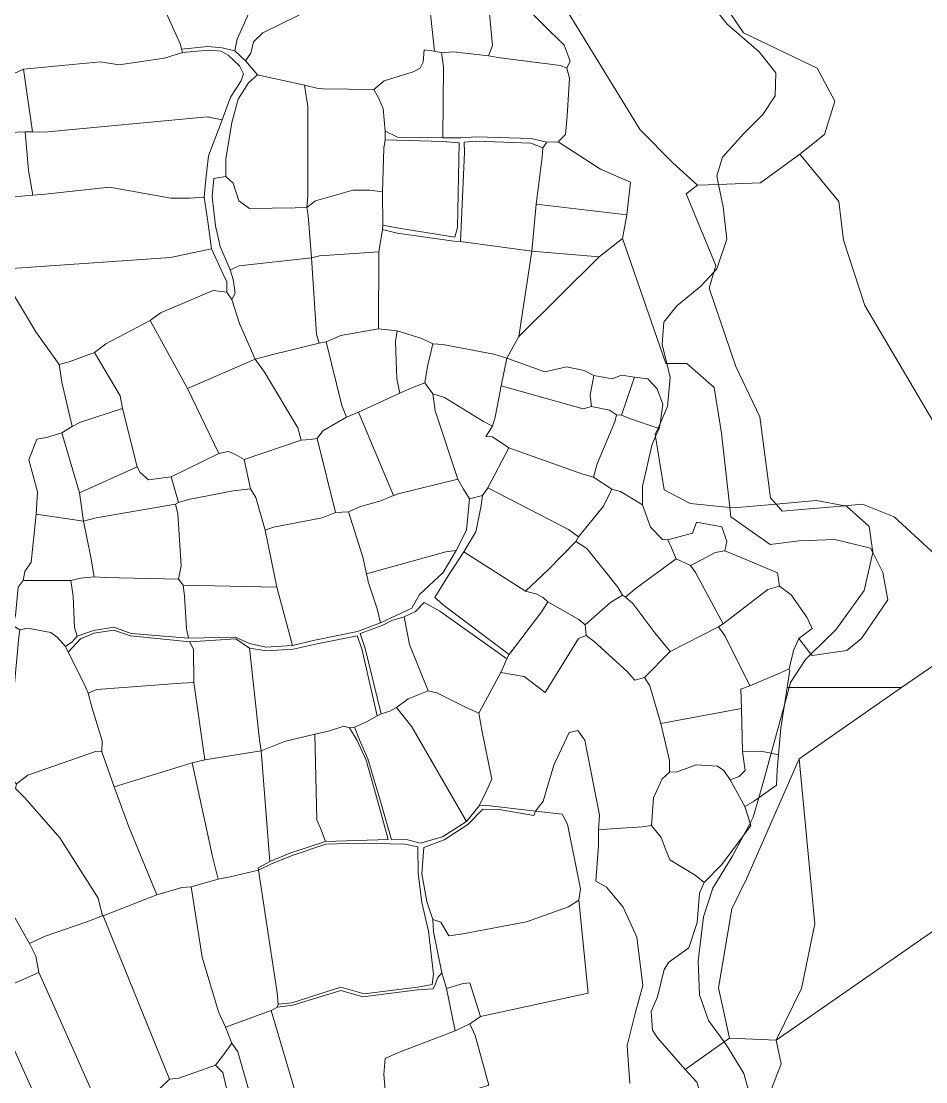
# Model space of a CAD drawing. Header units: metres. Extents: x 542555 to 550520, y 1840485 to 1846995.
# Drawn here: x 548197.5 to 548381.9, y 1843919.6 to 1844135.9 of the extents above; entities that cross this region are included whole.
import ezdxf

# ---------------------------------------------------------------- set-up
doc = ezdxf.new("R2010")
doc.units = ezdxf.units.M
doc.header["$MEASUREMENT"] = 0
doc.layers.add('Level 30', color=7, linetype='Continuous', lineweight=0)

msp = doc.modelspace()

# ---------------------------------------------------------------- linework, layer by layer
at = {"layer": 'Level 30', "color": 7, "linetype": 'Continuous', "lineweight": 0, "flags": 128}
for points in [[(548244.3, 1844129.39), (548243.24, 1844127.81), (548241.01, 1844129.85), (548241.5, 1844132.26), (548243.88, 1844137.52), (548244.94, 1844139.48), (548245.42, 1844140.04), (548247.51, 1844142.42), (548250.2, 1844145.32), (548252.81, 1844147.07), (548260.31, 1844150.19), (548263.28, 1844150.52), (548270.05, 1844151.97), (548270.94, 1844152.37), (548271.73, 1844149.46), (548273.24, 1844145.1), (548274.11, 1844143.18), (548271.43, 1844142.48), (548269.93, 1844142.38), (548257.41, 1844138.75), (548246.72, 1844133.55), (548244.86, 1844131.71), (548244.3, 1844129.39)], [(548308.9934, 1844137.6505), (548311.22, 1844137.19), (548314.28, 1844139.54), (548316, 1844142.79), (548318.15, 1844147.23), (548320.54, 1844150.46), (548322.93, 1844151.98), (548327.18, 1844150.66), (548331.55, 1844147.55), (548335.65, 1844142.59), (548341.45, 1844135.26), (548347.92, 1844129.63), (548351.36, 1844125.36), (548351.24, 1844120.68), (548348.73, 1844116.87), (548344.8, 1844112.98), (548340.5, 1844108.19), (548339.32, 1844104.34), (548339.6738, 1844102.6303), (548335.4, 1844102.46), (548330.36, 1844107), (548323.68, 1844113.76), (548308.9934, 1844137.6505)], [(548230.15, 1844130.2), (548230.38, 1844129.54), (548226.7, 1844128.38), (548217.42, 1844127.02), (548213.67, 1844127.62), (548197.94, 1844126.1), (548196.02, 1844125.21), (548194.25, 1844126.77), (548188.05, 1844132.01), (548189.48, 1844134.5), (548192.9, 1844140.01), (548196.57, 1844148.84), (548198.21, 1844150.62), (548203.38, 1844146.04), (548205.46, 1844144.55), (548206.92, 1844144.18), (548209.22, 1844144.2), (548214.05, 1844144.99), (548220.11, 1844145.93), (548223.14, 1844146.23), (548229.94, 1844131.12), (548230.15, 1844130.2)], [(548241.5, 1844132.26), (548241.01, 1844129.85), (548238.43, 1844130.46), (548235.54, 1844130.74), (548230.15, 1844130.2), (548229.94, 1844131.12), (548223.14, 1844146.23), (548223.86, 1844147.18), (548227.9, 1844148.12), (548237.71, 1844149.78), (548242.56, 1844141.7), (548244.94, 1844139.48), (548243.88, 1844137.52), (548241.5, 1844132.26)], [(548292.52, 1844139.36), (548292.9, 1844138.18), (548293.61, 1844130.94), (548292.78, 1844128.84), (548285.62, 1844129.66), (548283.16, 1844129.46), (548281.77, 1844129.78), (548281.03, 1844136.72), (548280.84, 1844138.33), (548281.62, 1844140.05), (548285.53, 1844140.2), (548290.48, 1844141.55), (548291.02, 1844140.19), (548292.52, 1844139.36)], [(548309.42, 1844127.77), (548308.74, 1844126.31), (548307.47, 1844126.88), (548295.13, 1844128.4), (548292.78, 1844128.84), (548293.61, 1844130.94), (548292.9, 1844138.18), (548292.52, 1844139.36), (548294.81, 1844139.85), (548295.84, 1844138.2), (548297.22, 1844139.34), (548299.6, 1844139.47), (548308.21, 1844131.01), (548309.42, 1844127.77)], [(548199.8, 1844113.33), (548198.31, 1844113.34), (548187.4, 1844112.83), (548186.91, 1844114.67), (548184.95, 1844122.45), (548185.99, 1844128.83), (548187.16, 1844132.5), (548188.05, 1844132.01), (548194.25, 1844126.77), (548196.02, 1844125.21), (548197.94, 1844126.1), (548199.8, 1844113.33)], [(548240.15, 1844120.38), (548238.45, 1844115.76), (548235.43, 1844116.39), (548202.19, 1844113.28), (548199.8, 1844113.33), (548197.94, 1844126.1), (548213.67, 1844127.62), (548217.42, 1844127.02), (548226.7, 1844128.38), (548230.38, 1844129.54), (548235.76, 1844129.97), (548238.28, 1844129.8), (548239.65, 1844128.97), (548242.02, 1844126.8), (548242.78, 1844125.14), (548242.34, 1844123.75), (548240.15, 1844120.38)], [(548243.24, 1844127.81), (548245.69, 1844124.93), (548243.83, 1844123.33), (548241.73, 1844119.98), (548240.43, 1844115.25), (548239.22, 1844107.76), (548239.18, 1844104.2), (548236.73, 1844103.79), (548236.44, 1844100.18), (548237.08, 1844094.17), (548238.05, 1844089.96), (548240.12, 1844085.22), (548240.69, 1844083.22), (548241.13, 1844080.42), (548240.44, 1844079.17), (548239.38, 1844080.67), (548239.39, 1844082.76), (548238.69, 1844084.32), (548236.26, 1844089.51), (548235.61, 1844094.6), (548234.77, 1844100.02), (548235.13, 1844103.68), (548235.64, 1844108.42), (548238.45, 1844115.76), (548240.15, 1844120.38), (548242.34, 1844123.75), (548242.78, 1844125.14), (548242.02, 1844126.8), (548239.65, 1844128.97), (548238.28, 1844129.8), (548235.76, 1844129.97), (548230.38, 1844129.54), (548230.15, 1844130.2), (548235.54, 1844130.74), (548238.43, 1844130.46), (548241.01, 1844129.85), (548243.24, 1844127.81)], [(548283.6, 1844126.62), (548283.45, 1844112.12), (548274.22, 1844112.26), (548271.71, 1844113.46), (548271.31, 1844118.09), (548270.36, 1844120.27), (548269.4, 1844121.95), (548271.52, 1844123.76), (548277.39, 1844125.6), (548278.82, 1844126.34), (548279.43, 1844127.52), (548279.66, 1844130.06), (548281.77, 1844129.78), (548283.16, 1844129.46), (548283.6, 1844126.62)], [(548308.78, 1844116.58), (548308.46, 1844112.79), (548306.94, 1844111.29), (548304.69, 1844111.26), (548301.49, 1844111.96), (548290.35, 1844112.34), (548287.15, 1844112.09), (548283.45, 1844112.12), (548283.6, 1844126.62), (548283.16, 1844129.46), (548285.62, 1844129.66), (548292.78, 1844128.84), (548295.13, 1844128.4), (548307.47, 1844126.88), (548308.74, 1844126.31), (548309.28, 1844124.29), (548308.78, 1844116.58)], [(548255.93, 1844100.32), (548255.72, 1844097.93), (548253.32, 1844097.86), (548244.06, 1844097.7), (548241.86, 1844099.3), (548240.7, 1844102.86), (548239.18, 1844104.2), (548239.22, 1844107.76), (548240.43, 1844115.25), (548241.73, 1844119.98), (548243.83, 1844123.33), (548245.69, 1844124.93), (548255.25, 1844122.85), (548255.95, 1844118.47), (548255.93, 1844100.32)], [(548269.4, 1844121.95), (548270.36, 1844120.27), (548271.31, 1844118.09), (548271.71, 1844113.46), (548271.7, 1844111.71), (548271.42, 1844110.01), (548271.15, 1844101.08), (548268.56, 1844101.47), (548265.1, 1844101.44), (548257.47, 1844099.3), (548255.72, 1844097.93), (548255.93, 1844100.32), (548255.95, 1844118.47), (548255.25, 1844122.85), (548258.06, 1844122.18), (548259.06, 1844122.11), (548269.4, 1844121.95)], [(548199.8, 1844113.33), (548202.19, 1844113.28), (548235.43, 1844116.39), (548238.45, 1844115.76), (548235.64, 1844108.42), (548235.13, 1844103.68), (548234.77, 1844100.02), (548231.82, 1844099.82), (548227.96, 1844099.83), (548215.5, 1844102.02), (548202.34, 1844100.61), (548199.88, 1844100.44), (548198.94, 1844105.44), (548198.31, 1844113.34), (548199.8, 1844113.33)], [(548199.88, 1844100.44), (548190.19, 1844099.62), (548187.4, 1844112.83), (548198.31, 1844113.34), (548198.94, 1844105.44), (548199.88, 1844100.44)], [(548304.69, 1844111.26), (548303.81, 1844110.08), (548301.4, 1844111.05), (548290.36, 1844111.44), (548287.81, 1844111.2), (548287.88, 1844109.12), (548287.04, 1844090.97), (548285.68, 1844091.07), (548274.16, 1844092.68), (548271.18, 1844093.39), (548271.24, 1844094.28), (548274.48, 1844093.69), (548285.88, 1844091.83), (548286.41, 1844093.8), (548286.76, 1844111.09), (548283.47, 1844111.39), (548271.7, 1844111.71), (548271.71, 1844113.46), (548274.22, 1844112.26), (548283.45, 1844112.12), (548287.15, 1844112.09), (548290.35, 1844112.34), (548301.49, 1844111.96), (548304.69, 1844111.26)], [(548271.7, 1844111.71), (548283.47, 1844111.39), (548286.76, 1844111.09), (548286.41, 1844093.8), (548285.88, 1844091.83), (548274.48, 1844093.69), (548271.24, 1844094.28), (548271.15, 1844101.08), (548271.42, 1844110.01), (548271.7, 1844111.71)], [(548303.7, 1844108.16), (548302.5, 1844098.62), (548301.6, 1844089.01), (548287.04, 1844090.97), (548287.88, 1844109.12), (548287.81, 1844111.2), (548290.36, 1844111.44), (548301.4, 1844111.05), (548303.81, 1844110.08), (548303.7, 1844108.16)], [(548315.63, 1844105.7), (548321.7, 1844103.08), (548320.99, 1844096.43), (548302.5, 1844098.62), (548303.7, 1844108.16), (548303.81, 1844110.08), (548304.69, 1844111.26), (548306.94, 1844111.29), (548315.63, 1844105.7)], [(548241.95, 1844086.02), (548240.12, 1844085.22), (548238.05, 1844089.96), (548237.08, 1844094.17), (548236.44, 1844100.18), (548236.73, 1844103.79), (548239.18, 1844104.2), (548240.7, 1844102.86), (548241.86, 1844099.3), (548244.06, 1844097.7), (548253.32, 1844097.86), (548255.72, 1844097.93), (548255.96, 1844096.31), (548256.66, 1844087.61), (548241.95, 1844086.02)], [(548227.9, 1844087.74), (548193.63, 1844085.36), (548190.84, 1844092.78), (548190.19, 1844099.62), (548199.88, 1844100.44), (548202.34, 1844100.61), (548215.5, 1844102.02), (548227.96, 1844099.83), (548231.82, 1844099.82), (548234.77, 1844100.02), (548235.61, 1844094.6), (548236.26, 1844089.51), (548227.9, 1844087.74)], [(548339.6738, 1844102.6303), (548340.63, 1844098.01), (548341.39, 1844091.43), (548339.33, 1844085.38), (548338.7296, 1844084.7396), (548339.12, 1844086.06), (548333.1, 1844100.7), (548335.4, 1844102.46), (548339.6738, 1844102.6303)], [(548271.15, 1844101.08), (548271.24, 1844094.28), (548271.18, 1844093.39), (548270.4, 1844088.84), (548258.28, 1844088.04), (548256.66, 1844087.61), (548255.96, 1844096.31), (548255.72, 1844097.93), (548257.47, 1844099.3), (548265.1, 1844101.44), (548268.56, 1844101.47), (548271.15, 1844101.08)], [(548302.5, 1844098.62), (548320.99, 1844096.43), (548320.07, 1844091.57), (548315.34, 1844087.84), (548301.6, 1844089.01), (548302.5, 1844098.62)], [(548287.04, 1844090.97), (548301.6, 1844089.01), (548298.95, 1844071.61), (548296.5, 1844067.18), (548293.87, 1844068.02), (548283.44, 1844069.98), (548281.38, 1844070.11), (548279.16, 1844071.18), (548274.12, 1844072.75), (548270.31, 1844073.17), (548270.4, 1844088.84), (548271.18, 1844093.39), (548274.16, 1844092.68), (548285.68, 1844091.07), (548287.04, 1844090.97)], [(548329.1125, 1844066.0819), (548329.81, 1844063.22), (548329.25, 1844057.35), (548327.737, 1844053.8602), (548328.34, 1844057.78), (548327.18, 1844060.94), (548325.22, 1844062.95), (548322.51, 1844063.31), (548319.9, 1844063.75), (548317.98, 1844062.96), (548314.22, 1844063.65), (548312.3, 1844064.69), (548308.7, 1844065.41), (548304.26, 1844064.43), (548296.5, 1844067.18), (548298.95, 1844071.61), (548315.34, 1844087.84), (548320.07, 1844091.57), (548328.95, 1844066.08), (548329.1125, 1844066.0819)], [(548239.39, 1844082.76), (548239.38, 1844080.67), (548236.61, 1844080.96), (548225.9, 1844076.4), (548223.79, 1844074.88), (548214.74, 1844070.08), (548212.42, 1844068.37), (548207.29, 1844066.46), (548205.2, 1844065.89), (548200.45, 1844072.58), (548194.61, 1844082.34), (548193.63, 1844085.36), (548227.9, 1844087.74), (548236.26, 1844089.51), (548238.69, 1844084.32), (548239.39, 1844082.76)], [(548301.6, 1844089.01), (548315.34, 1844087.84), (548298.95, 1844071.61), (548301.6, 1844089.01)], [(548248.82, 1844067.92), (548245.21, 1844066.96), (548242, 1844074.28), (548240.44, 1844079.17), (548241.13, 1844080.42), (548240.69, 1844083.22), (548240.12, 1844085.22), (548241.95, 1844086.02), (548256.66, 1844087.61), (548257.69, 1844072.06), (548258.21, 1844070.24), (548248.82, 1844067.92)], [(548270.4, 1844088.84), (548270.31, 1844073.17), (548262.68, 1844071.81), (548259.66, 1844070.54), (548258.21, 1844070.24), (548257.69, 1844072.06), (548256.66, 1844087.61), (548258.28, 1844088.04), (548270.4, 1844088.84)], [(548343.22, 1844065.46), (548348.12, 1844055.25), (548350.28, 1844038.68), (548351.4022, 1844037.4028), (548342.76, 1844036.64), (548341.9839, 1844036.717), (548340.3, 1844051.89), (548338.75, 1844061.18), (548333.2, 1844066.13), (548329.1125, 1844066.0819), (548328.16, 1844069.99), (548328.5, 1844074.5), (548331.16, 1844077.86), (548336.03, 1844081.86), (548338.7296, 1844084.7396), (548337.76, 1844081.46), (548343.22, 1844065.46)], [(548245.21, 1844066.96), (548231.36, 1844061.01), (548223.79, 1844074.88), (548225.9, 1844076.4), (548236.61, 1844080.96), (548239.38, 1844080.67), (548240.44, 1844079.17), (548242, 1844074.28), (548245.21, 1844066.96)], [(548237.8, 1844047.74), (548228.08, 1844043), (548223.43, 1844042.37), (548221.74, 1844043.88), (548221.1, 1844045.05), (548218.11, 1844056.95), (548217.63, 1844059.53), (548212.42, 1844068.37), (548214.74, 1844070.08), (548223.79, 1844074.88), (548231.36, 1844061.01), (548237.8, 1844047.74)], [(548274.68, 1844060.06), (548266.24, 1844056.17), (548263.82, 1844055.18), (548262.86, 1844057.52), (548259.66, 1844070.54), (548262.68, 1844071.81), (548270.31, 1844073.17), (548274.12, 1844072.75), (548273.79, 1844070.6), (548274.04, 1844062.97), (548274.68, 1844060.06)], [(548274.12, 1844072.75), (548279.16, 1844071.18), (548281.38, 1844070.11), (548280.35, 1844065.47), (548279.79, 1844062.14), (548277.14, 1844061.12), (548274.68, 1844060.06), (548274.04, 1844062.97), (548273.79, 1844070.6), (548274.12, 1844072.75)], [(548259.66, 1844070.54), (548262.86, 1844057.52), (548263.82, 1844055.18), (548258.97, 1844052.36), (548257.81, 1844050.81), (548256.38, 1844050.58), (548254.6, 1844050.48), (548253.88, 1844052.95), (548247.1, 1844064.32), (548245.21, 1844066.96), (548248.82, 1844067.92), (548258.21, 1844070.24), (548259.66, 1844070.54)], [(548281.38, 1844070.11), (548283.44, 1844069.98), (548293.87, 1844068.02), (548296.5, 1844067.18), (548295.32, 1844061.52), (548294.88, 1844059.01), (548294.11, 1844055.14), (548293.59, 1844053.32), (548291.72, 1844054.3), (548283.79, 1844059.14), (548281.42, 1844059.94), (548279.79, 1844062.14), (548280.35, 1844065.47), (548281.38, 1844070.11)], [(548212.42, 1844068.37), (548217.63, 1844059.53), (548218.11, 1844056.95), (548209.55, 1844054.1), (548207.9, 1844053.27), (548205.79, 1844062.28), (548205.2, 1844065.89), (548207.29, 1844066.46), (548212.42, 1844068.37)], [(548254.6, 1844050.48), (548242.93, 1844046.52), (548241.01, 1844047.61), (548239.67, 1844048.16), (548237.8, 1844047.74), (548231.36, 1844061.01), (548245.21, 1844066.96), (548247.1, 1844064.32), (548253.88, 1844052.95), (548254.6, 1844050.48)], [(548313.49, 1844059.65), (548313.79, 1844057.33), (548312.04, 1844056.87), (548295.32, 1844061.52), (548296.5, 1844067.18), (548304.26, 1844064.43), (548308.7, 1844065.41), (548312.3, 1844064.69), (548314.22, 1844063.65), (548313.49, 1844059.65)], [(548340.3, 1844051.89), (548341.9839, 1844036.717), (548333.89, 1844037.52), (548328.56, 1844040.31), (548326.8399, 1844051.1878), (548327.58, 1844052.84), (548327.737, 1844053.8602), (548329.25, 1844057.35), (548329.81, 1844063.22), (548329.1125, 1844066.0819), (548333.2, 1844066.13), (548338.75, 1844061.18), (548340.3, 1844051.89)], [(548314.22, 1844063.65), (548317.98, 1844062.96), (548319.9, 1844063.75), (548322.51, 1844063.31), (548321.95, 1844061.53), (548319.91, 1844055.54), (548318.83, 1844055.64), (548317.44, 1844056.55), (548313.79, 1844057.33), (548313.49, 1844059.65), (548314.22, 1844063.65)], [(548328.34, 1844057.78), (548327.737, 1844053.8602), (548327.3307, 1844052.9231), (548321.7, 1844054.8), (548319.91, 1844055.54), (548321.95, 1844061.53), (548322.51, 1844063.31), (548325.22, 1844062.95), (548327.18, 1844060.94), (548328.34, 1844057.78)], [(548274.37, 1844039.51), (548273.42, 1844039.17), (548266.24, 1844056.17), (548274.68, 1844060.06), (548277.14, 1844061.12), (548279.79, 1844062.14), (548281.42, 1844059.94), (548281.86, 1844056.44), (548286.54, 1844042.52), (548274.37, 1844039.51)], [(548313.79, 1844057.33), (548317.44, 1844056.55), (548318.83, 1844055.64), (548318.54, 1844054.2), (548314.89, 1844045.62), (548314.14, 1844042.94), (548311.98, 1844043.54), (548296.92, 1844048.9), (548293.56, 1844051.11), (548292.24, 1844051.23), (548293.59, 1844053.32), (548294.11, 1844055.14), (548294.88, 1844059.01), (548295.32, 1844061.52), (548312.04, 1844056.87), (548313.79, 1844057.33)], [(548296.92, 1844048.9), (548292.66, 1844040.73), (548291.57, 1844039.2), (548288.86, 1844038.49), (548287.64, 1844040.47), (548286.54, 1844042.52), (548281.86, 1844056.44), (548281.42, 1844059.94), (548283.79, 1844059.14), (548291.72, 1844054.3), (548293.59, 1844053.32), (548292.24, 1844051.23), (548293.56, 1844051.11), (548296.92, 1844048.9)], [(548221.1, 1844045.05), (548209.34, 1844039.74), (548205.8, 1844051.93), (548207.9, 1844053.27), (548209.55, 1844054.1), (548218.11, 1844056.95), (548221.1, 1844045.05)], [(548266.24, 1844056.17), (548273.42, 1844039.17), (548270.78, 1844038.1), (548266.49, 1844036.85), (548264.19, 1844035.86), (548261.57, 1844035.73), (548257.81, 1844050.81), (548258.97, 1844052.36), (548263.82, 1844055.18), (548266.24, 1844056.17)], [(548319.91, 1844055.54), (548321.7, 1844054.8), (548327.3307, 1844052.9231), (548326.77, 1844051.63), (548326.8399, 1844051.1878), (548326.16, 1844049.67), (548324.14, 1844041.1), (548324.13, 1844037.27), (548319.67, 1844040.02), (548317.92, 1844040.47), (548314.14, 1844042.94), (548314.89, 1844045.62), (548318.54, 1844054.2), (548318.83, 1844055.64), (548319.91, 1844055.54)], [(548327.3307, 1844052.9231), (548327.58, 1844052.84), (548326.8399, 1844051.1878), (548326.77, 1844051.63), (548327.3307, 1844052.9231)], [(548327.737, 1844053.8602), (548327.58, 1844052.84), (548327.3307, 1844052.9231), (548327.737, 1844053.8602)], [(548210.21, 1844033.97), (548200.51, 1844035.36), (548200.82, 1844039.91), (548199.03, 1844046.43), (548200.64, 1844050.7), (548202.67, 1844051.02), (548205.8, 1844051.93), (548209.34, 1844039.74), (548210.21, 1844033.97)], [(548257.81, 1844050.81), (548261.57, 1844035.73), (548258.87, 1844034.61), (548248.93, 1844032.71), (548247.2, 1844032.12), (548245.3, 1844038.76), (548244.26, 1844040.54), (548242.93, 1844046.52), (548254.6, 1844050.48), (548256.38, 1844050.58), (548257.81, 1844050.81)], [(548363.41, 1844030.2), (548370.65, 1844028.47), (548371.1244, 1844027.5361), (548369.39, 1844019.82), (548363.55, 1844011.81), (548358.5004, 1844006.8505), (548356.04, 1844010.01), (548358.73, 1844012.07), (548357.68, 1844014.37), (548354.48, 1844018.9), (548352.11, 1844020.7), (548351.66, 1844023.44), (548344.41, 1844026.5), (548340.93, 1844027.91), (548341.38, 1844029.83), (548340.31, 1844032.82), (548335.19, 1844033.77), (548334.33, 1844031.51), (548329.34, 1844030.11), (548328.26, 1844030.24), (548325.8, 1844032.74), (548324.13, 1844037.27), (548324.14, 1844041.1), (548326.16, 1844049.67), (548326.8399, 1844051.1878), (548328.56, 1844040.31), (548333.89, 1844037.52), (548341.9839, 1844036.717), (548342.19, 1844034.86), (548350.17, 1844029.21), (548356.09, 1844029.95), (548363.41, 1844030.2)], [(548231.62, 1844038.38), (548229.58, 1844037.74), (548228.08, 1844043), (548237.8, 1844047.74), (548239.67, 1844048.16), (548241.01, 1844047.61), (548242.93, 1844046.52), (548244.26, 1844040.54), (548240.69, 1844040.16), (548231.62, 1844038.38)], [(548314.14, 1844042.94), (548317.92, 1844040.47), (548316.2, 1844036.99), (548311.13, 1844030.73), (548309.07, 1844032.25), (548292.66, 1844040.73), (548296.92, 1844048.9), (548311.98, 1844043.54), (548314.14, 1844042.94)], [(548228.08, 1844043), (548229.58, 1844037.74), (548228.92, 1844037.39), (548212.8, 1844034.6), (548210.21, 1844033.97), (548209.34, 1844039.74), (548221.1, 1844045.05), (548221.74, 1844043.88), (548223.43, 1844042.37), (548228.08, 1844043)], [(548286.54, 1844042.52), (548287.64, 1844040.47), (548288.86, 1844038.49), (548288.26, 1844032.11), (548286.18, 1844027.99), (548284.07, 1844027.67), (548267.92, 1844023.22), (548267.11, 1844026.6), (548264.19, 1844035.86), (548266.49, 1844036.85), (548270.78, 1844038.1), (548273.42, 1844039.17), (548274.37, 1844039.51), (548286.54, 1844042.52)], [(548296.96, 1844006.79), (548296.48, 1844005.89), (548282.87, 1844015.61), (548279.64, 1844017.35), (548277.86, 1844015.51), (548275.58, 1844014.43), (548273.07, 1844013.67), (548271.08, 1844012.67), (548266.6, 1844011.02), (548267.62, 1844007.96), (548270.87, 1843994.64), (548270.05, 1843994.28), (548266.97, 1844007.88), (548265.98, 1844010.56), (548257.81, 1844008.94), (548252.91, 1844007.87), (548247.5, 1844007.53), (548244, 1844008.07), (548241.26, 1844009.95), (548231.84, 1844009.32), (548219.74, 1844010.53), (548216.29, 1844011.75), (548212.34, 1844011.08), (548209.59, 1844009.94), (548207.07, 1844007.22), (548206.49, 1844008.41), (548207.89, 1844009.36), (548208.91, 1844010.51), (548212.24, 1844011.68), (548216.38, 1844012.3), (548219.88, 1844011.01), (548231.59, 1844010.07), (548241.2, 1844010.32), (548244.04, 1844008.99), (548247.36, 1844008.28), (548252.77, 1844008.62), (548257.37, 1844009.67), (548266.07, 1844011.42), (548270.76, 1844013.18), (548277.12, 1844016.22), (548278.67, 1844018.97), (548283.53, 1844023.46), (548286.18, 1844027.99), (548288.26, 1844032.11), (548288.86, 1844038.49), (548291.57, 1844039.2), (548291.24, 1844037.17), (548290.17, 1844031.78), (548287.74, 1844027.7), (548284.57, 1844022.78), (548281.79, 1844018.37), (548283.85, 1844016.58), (548296.96, 1844006.79)], [(548249.63, 1844020.51), (548230.51, 1844020.92), (548229.53, 1844022.1), (548230.09, 1844024.84), (548229.41, 1844035.41), (548228.92, 1844037.39), (548229.58, 1844037.74), (548231.62, 1844038.38), (548240.69, 1844040.16), (548244.26, 1844040.54), (548245.3, 1844038.76), (548247.2, 1844032.12), (548249.63, 1844020.51)], [(548311.13, 1844030.73), (548310.55, 1844029.82), (548305.07, 1844024.17), (548300.28, 1844019.68), (548287.74, 1844027.7), (548290.17, 1844031.78), (548291.24, 1844037.17), (548291.57, 1844039.2), (548292.66, 1844040.73), (548309.07, 1844032.25), (548311.13, 1844030.73)], [(548322.64, 1844020.18), (548320.67, 1844018.43), (548320.07, 1844018.86), (548319.15, 1844020.49), (548312.84, 1844028.35), (548310.55, 1844029.82), (548311.13, 1844030.73), (548316.2, 1844036.99), (548317.92, 1844040.47), (548319.67, 1844040.02), (548324.13, 1844037.27), (548325.8, 1844032.74), (548328.26, 1844030.24), (548329.34, 1844030.11), (548330.11, 1844028.52), (548331.06, 1844026.29), (548322.64, 1844020.18)], [(548228.92, 1844037.39), (548229.41, 1844035.41), (548230.09, 1844024.84), (548229.53, 1844022.1), (548214.54, 1844022.45), (548212.37, 1844022.6), (548211.69, 1844026.63), (548210.21, 1844033.97), (548212.8, 1844034.6), (548228.92, 1844037.39)], [(548371.15, 1844027.65), (548371.1244, 1844027.5361), (548370.65, 1844028.47), (548363.41, 1844030.2), (548356.09, 1844029.95), (548350.17, 1844029.21), (548342.19, 1844034.86), (548341.9839, 1844036.717), (548342.76, 1844036.64), (548351.4022, 1844037.4028), (548352.67, 1844035.96), (548365.3935, 1844037.0976), (548365.77, 1844037.03), (548370.35, 1844032.89), (548371.15, 1844027.65)], [(548365.3935, 1844037.0976), (548352.67, 1844035.96), (548351.4022, 1844037.4028), (548359.64, 1844038.13), (548365.3935, 1844037.0976)], [(548387.82, 1844007.53), (548377, 1844000), (548354.0427, 1844000), (548354.32, 1844001.02), (548357.39, 1844005.76), (548358.5004, 1844006.8505), (548358.75, 1844006.53), (548365.83, 1844007.59), (548368.79, 1844010.02), (548374.19, 1844017.93), (548373.2, 1844023.45), (548371.1244, 1844027.5361), (548371.15, 1844027.65), (548370.35, 1844032.89), (548365.77, 1844037.03), (548365.3935, 1844037.0976), (548369, 1844037.42), (548375.46, 1844034.86), (548384.72, 1844026.34), (548387.82, 1844007.53)], [(548210.21, 1844033.97), (548211.69, 1844026.63), (548212.37, 1844022.6), (548209.64, 1844022.3), (548207.62, 1844021.88), (548203.41, 1844021.88), (548197.91, 1844021.84), (548198.19, 1844023.65), (548199.5, 1844025.56), (548200.51, 1844035.36), (548210.21, 1844033.97)], [(548267.92, 1844023.22), (548268.31, 1844021.38), (548270.03, 1844016.1), (548270.76, 1844013.18), (548266.07, 1844011.42), (548257.37, 1844009.67), (548252.77, 1844008.62), (548249.63, 1844020.51), (548247.2, 1844032.12), (548248.93, 1844032.71), (548258.87, 1844034.61), (548261.57, 1844035.73), (548264.19, 1844035.86), (548267.11, 1844026.6), (548267.92, 1844023.22)], [(548440.81, 1843986.14), (548434.24, 1843985.82), (548445.31, 1843960.8), (548438.92, 1843961.95), (548430.51, 1843961.71), (548428.24, 1843962.16), (548425.61, 1843962.93), (548424.67, 1843964.66), (548407.25, 1843965.66), (548400.88, 1843962.53), (548351.44, 1843928.08), (548356.59, 1843938.64), (548359.33, 1843951.86), (548356.12, 1843985.47), (548377, 1844000), (548387.82, 1844007.53), (548384.72, 1844026.34), (548392.4, 1844036.24), (548440.81, 1843986.14)], [(548341.38, 1844029.83), (548340.93, 1844027.91), (548338.99, 1844027.55), (548335.28, 1844025.56), (548333.94, 1844024.92), (548331.06, 1844026.29), (548330.11, 1844028.52), (548329.34, 1844030.11), (548334.33, 1844031.51), (548335.19, 1844033.77), (548340.31, 1844032.82), (548341.38, 1844029.83)], [(548310.55, 1844029.82), (548312.84, 1844028.35), (548319.15, 1844020.49), (548320.07, 1844018.86), (548317.71, 1844017.43), (548312.44, 1844012.82), (548311.2, 1844013.91), (548304.86, 1844017.47), (548303.88, 1844018.4), (548302.59, 1844019.07), (548300.28, 1844019.68), (548305.07, 1844024.17), (548310.55, 1844029.82)], [(548267.92, 1844023.22), (548284.07, 1844027.67), (548286.18, 1844027.99), (548283.53, 1844023.46), (548278.67, 1844018.97), (548277.12, 1844016.22), (548270.76, 1844013.18), (548270.03, 1844016.1), (548268.31, 1844021.38), (548267.92, 1844023.22)], [(548300.28, 1844019.68), (548302.59, 1844019.07), (548303.88, 1844018.4), (548304.86, 1844017.47), (548303.62, 1844015.54), (548296.96, 1844006.79), (548283.85, 1844016.58), (548281.79, 1844018.37), (548284.57, 1844022.78), (548287.74, 1844027.7), (548300.28, 1844019.68)], [(548340.61, 1844012.98), (548339.68, 1844012.43), (548329.82, 1844007.37), (548326.69, 1844011.17), (548322.21, 1844017.16), (548320.67, 1844018.43), (548322.64, 1844020.18), (548331.06, 1844026.29), (548333.94, 1844024.92), (548334.98, 1844023.45), (548340.61, 1844012.98)], [(548340.93, 1844027.91), (548344.41, 1844026.5), (548351.66, 1844023.44), (548352.11, 1844020.7), (548349.7, 1844019.99), (548340.61, 1844012.98), (548334.98, 1844023.45), (548333.94, 1844024.92), (548335.28, 1844025.56), (548338.99, 1844027.55), (548340.93, 1844027.91)], [(548374.19, 1844017.93), (548368.79, 1844010.02), (548365.83, 1844007.59), (548358.75, 1844006.53), (548358.5004, 1844006.8505), (548363.55, 1844011.81), (548369.39, 1844019.82), (548371.1244, 1844027.5361), (548373.2, 1844023.45), (548374.19, 1844017.93)], [(548207.62, 1844021.88), (548208.07, 1844018.68), (548208.36, 1844012.29), (548208.91, 1844010.51), (548207.89, 1844009.36), (548206.49, 1844008.41), (548204.79, 1844010.32), (548203.52, 1844011.23), (548198.76, 1844012.14), (548197.23, 1844011.8), (548195.76, 1844012.64), (548196.35, 1844014.69), (548196.86, 1844020.48), (548197.91, 1844021.84), (548203.41, 1844021.88), (548207.62, 1844021.88)], [(548230.51, 1844020.92), (548230.8, 1844018.67), (548231.2, 1844012.04), (548231.59, 1844010.07), (548219.88, 1844011.01), (548216.38, 1844012.3), (548212.24, 1844011.68), (548208.91, 1844010.51), (548208.36, 1844012.29), (548208.07, 1844018.68), (548207.62, 1844021.88), (548209.64, 1844022.3), (548212.37, 1844022.6), (548214.54, 1844022.45), (548229.53, 1844022.1), (548230.51, 1844020.92)], [(548249.63, 1844020.51), (548252.77, 1844008.62), (548247.36, 1844008.28), (548244.04, 1844008.99), (548241.2, 1844010.32), (548231.59, 1844010.07), (548231.2, 1844012.04), (548230.8, 1844018.67), (548230.51, 1844020.92), (548249.63, 1844020.51)], [(548358.73, 1844012.07), (548356.04, 1844010.01), (548354.97, 1844007.6), (548354.05, 1844003.82), (548352.28, 1844003), (548346.06, 1844000.34), (548341.05, 1844010.48), (548339.68, 1844012.43), (548340.61, 1844012.98), (548349.7, 1844019.99), (548352.11, 1844020.7), (548354.48, 1844018.9), (548357.68, 1844014.37), (548358.73, 1844012.07)], [(548329.82, 1844007.37), (548324.57, 1844002.08), (548322.63, 1844001.54), (548320.95, 1844003.38), (548314.28, 1844009.41), (548312.69, 1844010.63), (548312.44, 1844012.82), (548317.71, 1844017.43), (548320.07, 1844018.86), (548320.67, 1844018.43), (548322.21, 1844017.16), (548326.69, 1844011.17), (548329.82, 1844007.37)], [(548296.48, 1844005.89), (548295.3, 1844003.1), (548290.81, 1843994.76), (548288.07, 1843996), (548282.24, 1843998.97), (548280.45, 1843999.37), (548276.66, 1844008.81), (548275.58, 1844014.43), (548277.86, 1844015.51), (548279.64, 1844017.35), (548282.87, 1844015.61), (548296.48, 1844005.89)], [(548300.04, 1844002.27), (548295.3, 1844003.1), (548296.48, 1844005.89), (548296.96, 1844006.79), (548303.62, 1844015.54), (548304.86, 1844017.47), (548311.2, 1844013.91), (548312.44, 1844012.82), (548312.69, 1844010.63), (548311.14, 1844010), (548304.32, 1843999.02), (548300.04, 1844002.27)], [(548276.39, 1843997.74), (548274.03, 1843995.93), (548272.63, 1843995.2), (548270.87, 1843994.64), (548267.62, 1844007.96), (548266.6, 1844011.02), (548271.08, 1844012.67), (548273.07, 1844013.67), (548275.58, 1844014.43), (548276.66, 1844008.81), (548280.45, 1843999.37), (548276.39, 1843997.74)], [(548214, 1843989.12), (548213.94, 1843986.9), (548212.66, 1843986.96), (548198.84, 1843982.16), (548196.53, 1843980.37), (548194.5, 1843982.56), (548193.27, 1843983.66), (548195.55, 1843994.9), (548196.04, 1843999.98), (548197.03, 1844010.39), (548197.23, 1844011.8), (548198.76, 1844012.14), (548203.52, 1844011.23), (548204.79, 1844010.32), (548206.49, 1844008.41), (548207.07, 1844007.22), (548210.16, 1844001.02), (548211.12, 1843998.9), (548211.87, 1843996), (548214, 1843989.12)], [(548231.84, 1844009.32), (548232.6, 1844007.8), (548232.67, 1844001.03), (548230.08, 1844000.89), (548212.87, 1843999.61), (548211.12, 1843998.9), (548210.16, 1844001.02), (548207.07, 1844007.22), (548209.59, 1844009.94), (548212.34, 1844011.08), (548216.29, 1844011.75), (548219.74, 1844010.53), (548231.84, 1844009.32)], [(548344.21, 1843999.71), (548344.34, 1843995.75), (548327.9, 1843992.7), (548325.67, 1844000.34), (548324.57, 1844002.08), (548329.82, 1844007.37), (548339.68, 1844012.43), (548341.05, 1844010.48), (548346.06, 1844000.34), (548344.21, 1843999.71)], [(548246.39, 1843987.1), (548234.93, 1843985.29), (548232.67, 1844001.03), (548232.6, 1844007.8), (548231.84, 1844009.32), (548241.26, 1844009.95), (548244, 1844008.07), (548246.07, 1843989.36), (548246.39, 1843987.1)], [(548257.81, 1844008.94), (548265.98, 1844010.56), (548266.97, 1844007.88), (548270.05, 1843994.28), (548267.89, 1843993.01), (548265.47, 1843991.95), (548264.44, 1843991.83), (548263.26, 1843992.13), (548260.11, 1843991.1), (548257.38, 1843990.48), (548251.2, 1843989.04), (548246.39, 1843987.1), (548246.07, 1843989.36), (548244, 1844008.07), (548247.5, 1844007.53), (548252.91, 1844007.87), (548257.81, 1844008.94)], [(548327.9, 1843992.7), (548329.65, 1843985.15), (548329.69, 1843982.73), (548328.18, 1843981.42), (548326.42, 1843977.53), (548326.02, 1843971.87), (548324.16, 1843971.61), (548317.77, 1843971.23), (548315.22, 1843971.02), (548315.41, 1843974.02), (548312.41, 1843989.32), (548310.99, 1843991.27), (548309.23, 1843990.82), (548306.07, 1843984.19), (548303.88, 1843976.87), (548302.33, 1843974.8), (548294.9, 1843975.7), (548291.85, 1843976.02), (548290.86, 1843975.93), (548292.3, 1843978.85), (548293.45, 1843981.36), (548291.5, 1843990.99), (548290.81, 1843994.76), (548295.3, 1844003.1), (548300.04, 1844002.27), (548304.32, 1843999.02), (548311.14, 1844010), (548312.69, 1844010.63), (548314.28, 1844009.41), (548320.95, 1844003.38), (548322.63, 1844001.54), (548324.57, 1844002.08), (548325.67, 1844000.34), (548327.9, 1843992.7)], [(548356.04, 1844010.01), (548358.5004, 1844006.8505), (548357.39, 1844005.76), (548354.32, 1844001.02), (548354.0427, 1844000), (548353.63, 1844000), (548354.18, 1844003.53), (548354.05, 1844003.82), (548354.97, 1844007.6), (548356.04, 1844010.01)], [(548354.05, 1844003.82), (548354.18, 1844003.53), (548353.63, 1844000), (548353.0921, 1843996.504), (548350.4012, 1843986.6067), (548348.29, 1843987.07), (548344.58, 1843987), (548344.34, 1843995.75), (548344.21, 1843999.71), (548346.06, 1844000.34), (548352.28, 1844003), (548354.05, 1844003.82)], [(548232.67, 1844001.03), (548234.93, 1843985.29), (548232.34, 1843984.66), (548216.41, 1843979.76), (548213.94, 1843986.9), (548214, 1843989.12), (548211.87, 1843996), (548211.12, 1843998.9), (548212.87, 1843999.61), (548230.08, 1844000.89), (548232.67, 1844001.03)], [(548290.81, 1843994.76), (548291.5, 1843990.99), (548293.45, 1843981.36), (548292.3, 1843978.85), (548290.86, 1843975.93), (548288.25, 1843972.7), (548277.1, 1843992.04), (548274.03, 1843995.93), (548276.39, 1843997.74), (548280.45, 1843999.37), (548282.24, 1843998.97), (548288.07, 1843996), (548290.81, 1843994.76)], [(548354.0427, 1844000), (548377, 1844000), (548356.12, 1843985.47), (548345.43, 1843961.12), (548342.38, 1843954.88), (548339.69, 1843938.77), (548341.9, 1843928.53), (548340.7901, 1843927.7391), (548337.65, 1843932.11), (548335.81, 1843937.33), (548335.48, 1843944.25), (548336.63, 1843953.24), (548338.52, 1843959.08), (548342.44, 1843965.54), (548344.7474, 1843969.8337), (548346.27, 1843971.88), (548346.1107, 1843972.3704), (548346.75, 1843973.56), (548347.8837, 1843977.5609), (548351.5, 1843980.11), (548351.62, 1843983.24), (548351.89, 1843986.28), (548352.37, 1843991.81), (548353.0921, 1843996.504), (548354.0427, 1844000)], [(548353.63, 1844000), (548354.0427, 1844000), (548353.0921, 1843996.504), (548353.63, 1844000)], [(548274.03, 1843995.93), (548277.1, 1843992.04), (548288.25, 1843972.7), (548283.4, 1843969.6), (548278.8, 1843968.28), (548275.79, 1843969.11), (548272.99, 1843968.95), (548270.94, 1843976.1), (548268.15, 1843985.51), (548266.44, 1843989.36), (548265.47, 1843991.95), (548267.89, 1843993.01), (548270.05, 1843994.28), (548270.87, 1843994.64), (548272.63, 1843995.2), (548274.03, 1843995.93)], [(548353.0921, 1843996.504), (548352.37, 1843991.81), (548351.89, 1843986.28), (548350.4012, 1843986.6067), (548353.0921, 1843996.504)], [(548343.89, 1843981.89), (548342.06, 1843981.19), (548340.73, 1843983.1), (548339.44, 1843983.98), (548335.12, 1843984.28), (548331.21, 1843982.86), (548329.69, 1843982.73), (548329.65, 1843985.15), (548327.9, 1843992.7), (548344.34, 1843995.75), (548344.58, 1843987), (548345.09, 1843983.07), (548343.89, 1843981.89)], [(548302.33, 1843974.8), (548302.02, 1843973.95), (548294.91, 1843975.17), (548291.62, 1843975.19), (548288.53, 1843972.06), (548283.71, 1843968.94), (548279.56, 1843967.43), (548279.16, 1843962.05), (548280.21, 1843956.36), (548281.42, 1843952.75), (548281.57, 1843950.19), (548283.27, 1843941.85), (548282.45, 1843940.86), (548281.91, 1843939.47), (548281.49, 1843938.6), (548278.26, 1843938.41), (548267.13, 1843936.94), (548262.66, 1843938.25), (548252.84, 1843935.27), (548249.75, 1843934.84), (548249.85, 1843935.44), (548252.68, 1843935.75), (548262.68, 1843938.89), (548267.39, 1843937.54), (548278.28, 1843938.95), (548281.27, 1843939.48), (548281.55, 1843941.58), (548280.52, 1843950.36), (548279.16, 1843956.17), (548278.41, 1843962.1), (548278.34, 1843967.56), (548275.72, 1843968.07), (548272.69, 1843968.13), (548264, 1843968.25), (548259.63, 1843968.06), (548252.72, 1843965.75), (548248.49, 1843964.08), (548245.85, 1843962.77), (548245.82, 1843963.23), (548248.15, 1843964.56), (548252.44, 1843966.33), (548259.51, 1843968.64), (548272.32, 1843969.05), (548270.44, 1843975.78), (548267.85, 1843985.21), (548265.96, 1843989.25), (548264.44, 1843991.83), (548265.47, 1843991.95), (548266.44, 1843989.36), (548268.15, 1843985.51), (548270.94, 1843976.1), (548272.99, 1843968.95), (548275.79, 1843969.11), (548278.8, 1843968.28), (548283.4, 1843969.6), (548288.25, 1843972.7), (548290.86, 1843975.93), (548291.85, 1843976.02), (548294.9, 1843975.7), (548302.33, 1843974.8)], [(548267.85, 1843985.21), (548270.44, 1843975.78), (548272.32, 1843969.05), (548259.51, 1843968.64), (548258.67, 1843971.03), (548257.74, 1843973.02), (548257.38, 1843990.48), (548260.11, 1843991.1), (548263.26, 1843992.13), (548264.44, 1843991.83), (548265.96, 1843989.25), (548267.85, 1843985.21)], [(548257.38, 1843990.48), (548257.74, 1843973.02), (548258.67, 1843971.03), (548259.51, 1843968.64), (548252.44, 1843966.33), (548248.15, 1843964.56), (548246.39, 1843987.1), (548251.2, 1843989.04), (548257.38, 1843990.48)], [(548225.15, 1843957.75), (548214.17, 1843953.5), (548214.06, 1843953.46), (548213.19, 1843957.07), (548205.34, 1843969.34), (548198.3, 1843977.47), (548196.33, 1843979.46), (548196.53, 1843980.37), (548198.84, 1843982.16), (548212.66, 1843986.96), (548213.94, 1843986.9), (548216.41, 1843979.76), (548219.4, 1843971.59), (548225.15, 1843957.75)], [(548246.39, 1843987.1), (548248.15, 1843964.56), (548245.82, 1843963.23), (548245.85, 1843962.77), (548240.07, 1843961.42), (548237.62, 1843960.97), (548236.51, 1843965.59), (548232.34, 1843984.66), (548234.93, 1843985.29), (548246.39, 1843987.1)], [(548356.59, 1843938.64), (548351.44, 1843928.08), (548341.9, 1843928.53), (548339.69, 1843938.77), (548342.38, 1843954.88), (548345.43, 1843961.12), (548356.12, 1843985.47), (548359.33, 1843951.86), (548356.59, 1843938.64)], [(548344.58, 1843987), (548348.29, 1843987.07), (548350.4012, 1843986.6067), (548349.32, 1843982.63), (548347.8837, 1843977.5609), (548346.79, 1843976.79), (548345, 1843975.79), (548342.06, 1843981.19), (548343.89, 1843981.89), (548345.09, 1843983.07), (548344.58, 1843987)], [(548350.4012, 1843986.6067), (548351.89, 1843986.28), (548351.62, 1843983.24), (548351.5, 1843980.11), (548347.8837, 1843977.5609), (548349.32, 1843982.63), (548350.4012, 1843986.6067)], [(548237.62, 1843960.97), (548232.13, 1843959.35), (548230.22, 1843959.26), (548225.15, 1843957.75), (548219.4, 1843971.59), (548216.41, 1843979.76), (548232.34, 1843984.66), (548236.51, 1843965.59), (548237.62, 1843960.97)], [(548345, 1843975.79), (548346.1107, 1843972.3704), (548344.7474, 1843969.8337), (548340.34, 1843963.91), (548336.74, 1843960.28), (548334.87, 1843961.74), (548329.72, 1843964.88), (548328.76, 1843967.27), (548327.99, 1843969.44), (548326.02, 1843971.87), (548326.42, 1843977.53), (548328.18, 1843981.42), (548329.69, 1843982.73), (548331.21, 1843982.86), (548335.12, 1843984.28), (548339.44, 1843983.98), (548340.73, 1843983.1), (548342.06, 1843981.19), (548345, 1843975.79)], [(548196.33, 1843979.46), (548198.3, 1843977.47), (548205.34, 1843969.34), (548213.19, 1843957.07), (548214.06, 1843953.46), (548210.89, 1843952.26), (548202.39, 1843949.32), (548199.2, 1843947.82), (548193.3, 1843958.18), (548189.82, 1843961.68), (548190.71, 1843964.58), (548191.02, 1843971.67), (548190.76, 1843978.26), (548190.56, 1843981.96), (548193.41, 1843980.85), (548196.33, 1843979.46)], [(548346.79, 1843976.79), (548347.8837, 1843977.5609), (548346.75, 1843973.56), (548346.1107, 1843972.3704), (548345, 1843975.79), (548346.79, 1843976.79)], [(548311.54, 1843958.95), (548311.2, 1843956.63), (548309.06, 1843955.32), (548300.52, 1843952.21), (548287.55, 1843949.79), (548284.7, 1843949.36), (548283.06, 1843952.17), (548281.42, 1843952.75), (548280.21, 1843956.36), (548279.16, 1843962.05), (548279.56, 1843967.43), (548283.71, 1843968.94), (548288.53, 1843972.06), (548291.62, 1843975.19), (548294.91, 1843975.17), (548302.02, 1843973.95), (548302.33, 1843974.8), (548307.81, 1843974.2), (548308.88, 1843972.18), (548311.54, 1843958.95)], [(548346.27, 1843971.88), (548344.7474, 1843969.8337), (548346.1107, 1843972.3704), (548346.27, 1843971.88)], [(548280.52, 1843950.36), (548281.55, 1843941.58), (548281.27, 1843939.48), (548278.28, 1843938.95), (548267.39, 1843937.54), (548262.68, 1843938.89), (548252.68, 1843935.75), (548249.85, 1843935.44), (548249.65, 1843937.78), (548245.85, 1843962.77), (548248.49, 1843964.08), (548252.72, 1843965.75), (548259.63, 1843968.06), (548264, 1843968.25), (548272.69, 1843968.13), (548275.72, 1843968.07), (548278.34, 1843967.56), (548278.41, 1843962.1), (548279.16, 1843956.17), (548280.52, 1843950.36)], [(548336.74, 1843960.28), (548340.34, 1843963.91), (548344.7474, 1843969.8337), (548342.44, 1843965.54), (548338.52, 1843959.08), (548336.63, 1843953.24), (548335.48, 1843944.25), (548335.81, 1843937.33), (548337.65, 1843932.11), (548340.7901, 1843927.7391), (548332.89, 1843922.11), (548327.25, 1843928.56), (548326.19, 1843930.12), (548325.94, 1843933.98), (548327.23, 1843936.96), (548328.6, 1843942.53), (548329.56, 1843944.05), (548333.61, 1843946.93), (548335.34, 1843952.1), (548335.78, 1843958.12), (548336.74, 1843960.28)], [(548445.31, 1843960.8), (548467.43, 1843929.63), (548348.5, 1843891.78), (548348.71, 1843897.3), (548348.73, 1843900.85), (548349.68, 1843916.09), (548352.41, 1843923.27), (548351.44, 1843928.08), (548400.88, 1843962.53), (548407.25, 1843965.66), (548424.67, 1843964.66), (548425.61, 1843962.93), (548428.24, 1843962.16), (548430.51, 1843961.71), (548438.92, 1843961.95), (548445.31, 1843960.8)], [(548192.12, 1843937.98), (548190.44, 1843936.7), (548190.02, 1843939.09), (548185.28, 1843949.32), (548183.17, 1843952.41), (548186.58, 1843960.93), (548187.71, 1843962.67), (548189.82, 1843961.68), (548193.3, 1843958.18), (548199.2, 1843947.82), (548200.45, 1843945.27), (548201.07, 1843941.9), (548192.12, 1843937.98)], [(548245.85, 1843962.77), (548249.65, 1843937.78), (548249.85, 1843935.44), (548249.75, 1843934.84), (548248.42, 1843934.17), (548239.17, 1843930.76), (548237.74, 1843933.92), (548234.35, 1843945.04), (548232.13, 1843959.35), (548237.62, 1843960.97), (548240.07, 1843961.42), (548245.85, 1843962.77)], [(548239.17, 1843930.76), (548240.45, 1843927.51), (548238.56, 1843924.84), (548237.12, 1843923.04), (548229.59, 1843920.33), (548227.75, 1843920.15), (548214.17, 1843953.5), (548225.15, 1843957.75), (548230.22, 1843959.26), (548232.13, 1843959.35), (548234.35, 1843945.04), (548237.74, 1843933.92), (548239.17, 1843930.76)], [(548311.2, 1843956.63), (548313.11, 1843937.73), (548291.13, 1843932.97), (548288.96, 1843939.77), (548287.61, 1843939.68), (548284.21, 1843938.66), (548283.27, 1843941.85), (548281.57, 1843950.19), (548281.42, 1843952.75), (548283.06, 1843952.17), (548284.7, 1843949.36), (548287.55, 1843949.79), (548300.52, 1843952.21), (548309.06, 1843955.32), (548311.2, 1843956.63)], [(548214.17, 1843953.5), (548227.75, 1843920.15), (548224.06, 1843916.6), (548222.58, 1843914.7), (548214.44, 1843911.9), (548203.88, 1843935.71), (548201.07, 1843941.9), (548200.45, 1843945.27), (548199.2, 1843947.82), (548202.39, 1843949.32), (548210.89, 1843952.26), (548214.06, 1843953.46), (548214.17, 1843953.5)], [(548214.44, 1843911.9), (548208.34, 1843909.54), (548206.39, 1843909.15), (548204.09, 1843908.38), (548194.42, 1843929.83), (548192.89, 1843932.86), (548191.76, 1843934.77), (548190.44, 1843936.7), (548192.12, 1843937.98), (548201.07, 1843941.9), (548203.88, 1843935.71), (548214.44, 1843911.9)], [(548284.21, 1843938.66), (548285.95, 1843930), (548274.4, 1843925.57), (548271.71, 1843924.35), (548271.43, 1843921.13), (548271.68, 1843917.91), (548254.7, 1843913.04), (548248.42, 1843934.17), (548249.75, 1843934.84), (548252.84, 1843935.27), (548262.66, 1843938.25), (548267.13, 1843936.94), (548278.26, 1843938.41), (548281.49, 1843938.6), (548281.91, 1843939.47), (548282.45, 1843940.86), (548283.27, 1843941.85), (548284.21, 1843938.66)], [(548291.13, 1843932.97), (548288.93, 1843931.46), (548285.95, 1843930), (548284.21, 1843938.66), (548287.61, 1843939.68), (548288.96, 1843939.77), (548291.13, 1843932.97)], [(548256.7, 1843903.46), (548253.63, 1843902.18), (548250.23, 1843901.16), (548248.88, 1843901.2), (548248.4, 1843901.76), (548247.73, 1843904.54), (548241.66, 1843925.74), (548240.45, 1843927.51), (548239.17, 1843930.76), (548248.42, 1843934.17), (548254.7, 1843913.04), (548255.96, 1843908.75), (548256.7, 1843903.46)], [(548192.89, 1843932.86), (548194.42, 1843929.83), (548204.09, 1843908.38), (548201.64, 1843907.88), (548193.64, 1843904.3), (548192.13, 1843903.78), (548190.75, 1843904.02), (548190.26, 1843906.42), (548185.81, 1843915.65), (548181.38, 1843925.86), (548179.95, 1843927.5), (548179.69, 1843928.53), (548181.85, 1843929.1), (548192.89, 1843932.86)], [(548288.93, 1843931.46), (548290.02, 1843929.09), (548292.84, 1843918.96), (548274.62, 1843913.26), (548272.15, 1843915.7), (548271.68, 1843917.91), (548271.43, 1843921.13), (548271.71, 1843924.35), (548274.4, 1843925.57), (548285.95, 1843930), (548288.93, 1843931.46)], [(548246.1, 1843901.73), (548243.15, 1843901.18), (548242.73, 1843903.72), (548238.61, 1843921.53), (548237.12, 1843923.04), (548238.56, 1843924.84), (548240.45, 1843927.51), (548241.66, 1843925.74), (548247.73, 1843904.54), (548248.4, 1843901.76), (548246.1, 1843901.73)], [(548341.07, 1843904.31), (548340.8869, 1843901.6574), (548335.23, 1843919.54), (548332.89, 1843922.11), (548340.7901, 1843927.7391), (548341.63, 1843926.57), (548344.81, 1843921.32), (548346.08, 1843916.9), (548344.13, 1843910.76), (548341.07, 1843904.31)], [(548348.73, 1843900.85), (548348.71, 1843897.3), (548346.51, 1843897.78), (548343.1, 1843897.42), (548341, 1843901.3), (548340.8869, 1843901.6574), (548341.07, 1843904.31), (548344.13, 1843910.76), (548346.08, 1843916.9), (548344.81, 1843921.32), (548341.63, 1843926.57), (548340.7901, 1843927.7391), (548341.9, 1843928.53), (548351.44, 1843928.08), (548352.41, 1843923.27), (548349.68, 1843916.09), (548348.73, 1843900.85)], [(548244.99, 1843889.55), (548244.74, 1843888.79), (548241.23, 1843889.35), (548230.8, 1843885.47), (548229.56, 1843887.93), (548226.66, 1843897.1), (548225.97, 1843901.71), (548223.8, 1843908.73), (548222.92, 1843913.36), (548222.58, 1843914.7), (548224.06, 1843916.6), (548227.75, 1843920.15), (548229.59, 1843920.33), (548237.12, 1843923.04), (548238.61, 1843921.53), (548242.73, 1843903.72), (548243.15, 1843901.18), (548243.57, 1843897.28), (548244.99, 1843889.55)]]:
    msp.add_lwpolyline(points, close=True, dxfattribs=at)
for points in [[(548332.32, 1844151.96), (548344.73, 1844133.53), (548359.76, 1844126.33), (548363.35, 1844119.56), (548361.28, 1844112.76), (548356.27, 1844108.77), (548348.2, 1844102.97), (548339.6738, 1844102.6303), (548339.32, 1844104.34), (548340.5, 1844108.19), (548344.8, 1844112.98), (548348.73, 1844116.87), (548351.24, 1844120.68), (548351.36, 1844125.36), (548347.92, 1844129.63), (548341.45, 1844135.26), (548335.65, 1844142.59)], [(548387.2, 1844047.95), (548369.52, 1844077.89), (548365.18, 1844091.27), (548364.19, 1844099.11), (548356.27, 1844108.77), (548361.28, 1844112.76), (548363.35, 1844119.56), (548359.76, 1844126.33), (548344.73, 1844133.53), (548332.32, 1844151.96)], [(548281.03, 1844136.72), (548281.77, 1844129.78), (548279.66, 1844130.06), (548279.43, 1844127.52), (548278.82, 1844126.34), (548277.39, 1844125.6), (548271.52, 1844123.76), (548269.4, 1844121.95), (548259.06, 1844122.11), (548258.06, 1844122.18), (548255.25, 1844122.85), (548245.69, 1844124.93), (548243.24, 1844127.81), (548244.3, 1844129.39), (548244.86, 1844131.71), (548246.72, 1844133.55), (548257.41, 1844138.75)], [(548308.9934, 1844137.6505), (548323.68, 1844113.76), (548330.36, 1844107), (548335.4, 1844102.46), (548333.1, 1844100.7), (548339.12, 1844086.06), (548339.12, 1844086.06), (548338.7296, 1844084.7396), (548336.03, 1844081.86), (548331.16, 1844077.86), (548328.5, 1844074.5), (548328.16, 1844069.99), (548329.1125, 1844066.0819), (548328.95, 1844066.08), (548320.07, 1844091.57), (548320.99, 1844096.43), (548321.7, 1844103.08), (548315.63, 1844105.7), (548306.94, 1844111.29), (548308.46, 1844112.79), (548308.78, 1844116.58), (548309.28, 1844124.29), (548308.74, 1844126.31), (548309.42, 1844127.77), (548308.21, 1844131.01), (548299.6, 1844139.47)], [(548384.72, 1844026.34), (548375.46, 1844034.86), (548369, 1844037.42), (548365.3935, 1844037.0976), (548359.64, 1844038.13), (548351.4022, 1844037.4028), (548350.28, 1844038.68), (548348.12, 1844055.25), (548343.22, 1844065.46), (548337.76, 1844081.46), (548338.7296, 1844084.7396), (548339.33, 1844085.38), (548341.39, 1844091.43), (548340.63, 1844098.01), (548339.6738, 1844102.6303), (548348.2, 1844102.97), (548356.27, 1844108.77), (548364.19, 1844099.11), (548365.18, 1844091.27), (548369.52, 1844077.89), (548387.2, 1844047.95)], [(548194.61, 1844082.34), (548200.45, 1844072.58), (548205.2, 1844065.89), (548205.2, 1844065.89), (548205.79, 1844062.28), (548207.9, 1844053.27), (548205.8, 1844051.93), (548202.67, 1844051.02), (548200.64, 1844050.7), (548199.03, 1844046.43), (548200.82, 1844039.91), (548200.51, 1844035.36), (548199.5, 1844025.56), (548198.19, 1844023.65), (548197.91, 1844021.84), (548196.86, 1844020.48)], [(548292.84, 1843918.96), (548290.02, 1843929.09), (548288.93, 1843931.46), (548291.13, 1843932.97), (548313.11, 1843937.73), (548311.2, 1843956.63), (548311.54, 1843958.95), (548308.88, 1843972.18), (548307.81, 1843974.2), (548302.33, 1843974.8), (548303.88, 1843976.87), (548306.07, 1843984.19), (548309.23, 1843990.82), (548310.99, 1843991.27), (548312.41, 1843989.32), (548315.41, 1843974.02), (548315.22, 1843971.02), (548315.16, 1843967.82), (548314.67, 1843960.56), (548316.81, 1843959.28), (548320.22, 1843955.21), (548323, 1843949.12), (548324.25, 1843939.26), (548322.74, 1843933.83), (548321.06, 1843927.01), (548321.61, 1843919.28)], [(548321.61, 1843919.28), (548321.06, 1843927.01), (548322.74, 1843933.83), (548324.25, 1843939.26), (548323, 1843949.12), (548320.22, 1843955.21), (548316.81, 1843959.28), (548314.67, 1843960.56), (548315.16, 1843967.82), (548315.22, 1843971.02), (548317.77, 1843971.23), (548324.16, 1843971.61), (548326.02, 1843971.87), (548327.99, 1843969.44), (548328.76, 1843967.27), (548329.72, 1843964.88), (548334.87, 1843961.74), (548336.74, 1843960.28), (548335.78, 1843958.12), (548335.34, 1843952.1), (548333.61, 1843946.93), (548329.56, 1843944.05), (548328.6, 1843942.53), (548327.23, 1843936.96), (548325.94, 1843933.98), (548326.19, 1843930.12), (548327.25, 1843928.56), (548332.89, 1843922.11), (548332.89, 1843922.11), (548335.23, 1843919.54)]]:
    msp.add_lwpolyline(points, dxfattribs=at)

doc.saveas('drawing.dxf')
